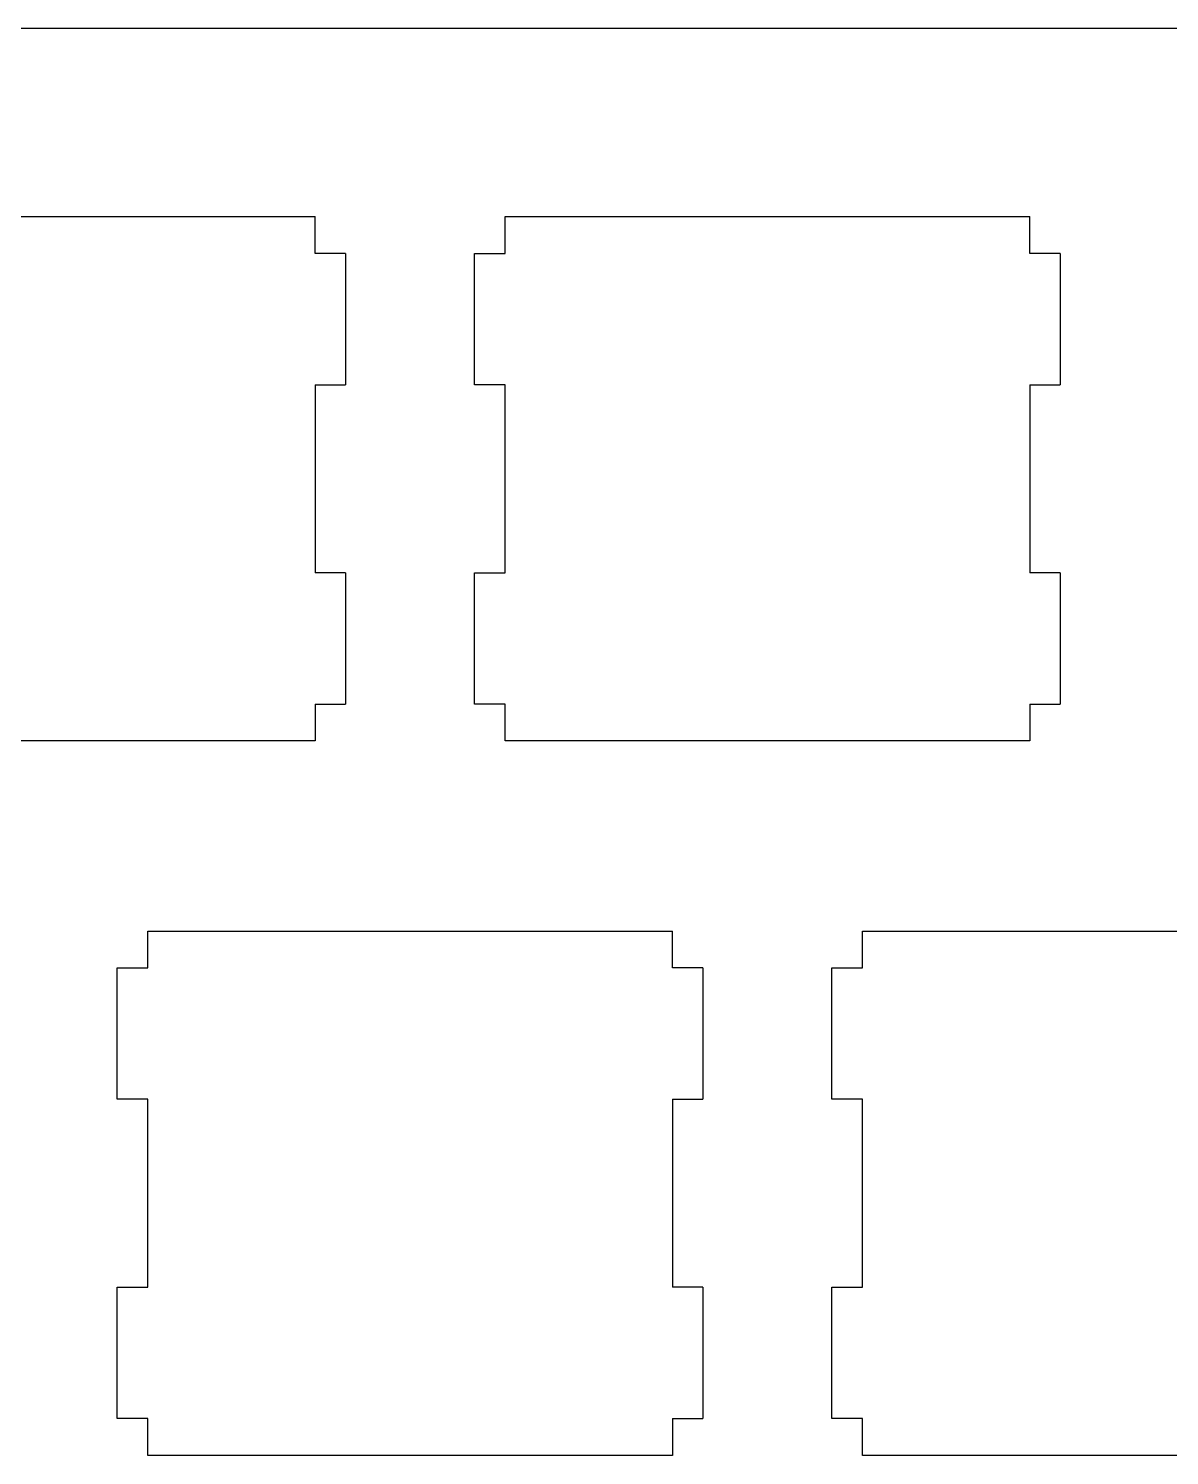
# Model space of a CAD drawing. Extents: x 14 to 304, y 9 to 109.
# Drawn here: x 44.46 to 74.79, y 71.37 to 109.31 of the extents above; entities that cross this region are included whole.
import ezdxf

# ---------------------------------------------------------------- set-up
doc = ezdxf.new("R2010")
doc.units = 0
doc.layers.add('LAYER_1', color=7, linetype='CONTINUOUS')

msp = doc.modelspace()

# ---------------------------------------------------------------- linework, layer by layer
at = {"layer": 'LAYER_1', "linetype": 'BYBLOCK'}
msp.add_line((300.07, 109.313), (39.626, 109.31), dxfattribs=at)
for points in [[(44.23, 104.313, 0), (45.099, 104.313, 0), (45.969, 104.313, 0), (46.826, 104.313, 0), (47.659, 104.313, 0), (48.456, 104.313, 0), (49.205, 104.313, 0), (49.893, 104.313, 0), (50.508, 104.313, 0), (51.039, 104.313, 0), (51.473, 104.313, 0), (51.797, 104.313, 0), (52.001, 104.313, 0), (52.072, 104.313, 0)], [(52.072, 103.334, 0), (52.072, 103.339, 0), (52.072, 103.353, 0), (52.072, 103.376, 0), (52.072, 103.406, 0), (52.072, 103.444, 0), (52.072, 103.487, 0), (52.072, 103.535, 0), (52.072, 103.588, 0), (52.072, 103.644, 0), (52.072, 103.702, 0), (52.072, 103.762, 0), (52.072, 103.823, 0), (52.072, 103.884, 0), (52.072, 103.944, 0), (52.072, 104.003, 0), (52.072, 104.059, 0), (52.072, 104.111, 0), (52.072, 104.16, 0), (52.072, 104.203, 0), (52.072, 104.24, 0), (52.072, 104.271, 0), (52.072, 104.293, 0), (52.072, 104.308, 0), (52.072, 104.313, 0)], [(57.127, 104.313, 0), (57.197, 104.313, 0), (57.401, 104.313, 0), (57.726, 104.313, 0), (58.16, 104.313, 0), (58.69, 104.313, 0), (59.306, 104.313, 0), (59.994, 104.313, 0), (60.742, 104.313, 0), (61.539, 104.313, 0), (62.372, 104.313, 0), (63.23, 104.313, 0), (64.099, 104.313, 0), (64.969, 104.313, 0), (65.826, 104.313, 0), (66.659, 104.313, 0), (67.456, 104.313, 0), (68.205, 104.313, 0), (68.893, 104.313, 0), (69.508, 104.313, 0), (70.039, 104.313, 0), (70.473, 104.313, 0), (70.797, 104.313, 0), (71.001, 104.313, 0), (71.072, 104.313, 0)], [(57.127, 103.334, 0), (57.127, 103.339, 0), (57.127, 103.353, 0), (57.127, 103.376, 0), (57.127, 103.406, 0), (57.127, 103.444, 0), (57.127, 103.487, 0), (57.127, 103.535, 0), (57.127, 103.588, 0), (57.127, 103.644, 0), (57.127, 103.702, 0), (57.127, 103.762, 0), (57.127, 103.823, 0), (57.127, 103.884, 0), (57.127, 103.944, 0), (57.127, 104.003, 0), (57.127, 104.059, 0), (57.127, 104.111, 0), (57.127, 104.16, 0), (57.127, 104.203, 0), (57.127, 104.24, 0), (57.127, 104.271, 0), (57.127, 104.293, 0), (57.127, 104.308, 0), (57.127, 104.313, 0)], [(71.072, 103.334, 0), (71.072, 103.339, 0), (71.072, 103.353, 0), (71.072, 103.376, 0), (71.072, 103.406, 0), (71.072, 103.444, 0), (71.072, 103.487, 0), (71.072, 103.535, 0), (71.072, 103.588, 0), (71.072, 103.644, 0), (71.072, 103.702, 0), (71.072, 103.762, 0), (71.072, 103.823, 0), (71.072, 103.884, 0), (71.072, 103.944, 0), (71.072, 104.003, 0), (71.072, 104.059, 0), (71.072, 104.111, 0), (71.072, 104.16, 0), (71.072, 104.203, 0), (71.072, 104.24, 0), (71.072, 104.271, 0), (71.072, 104.293, 0), (71.072, 104.308, 0), (71.072, 104.313, 0)], [(52.883, 103.334, 0), (52.879, 103.334, 0), (52.867, 103.334, 0), (52.848, 103.334, 0), (52.823, 103.334, 0), (52.792, 103.334, 0), (52.756, 103.334, 0), (52.716, 103.334, 0), (52.673, 103.334, 0), (52.626, 103.334, 0), (52.578, 103.334, 0), (52.528, 103.334, 0), (52.477, 103.334, 0), (52.427, 103.334, 0), (52.377, 103.334, 0), (52.328, 103.334, 0), (52.282, 103.334, 0), (52.239, 103.334, 0), (52.199, 103.334, 0), (52.163, 103.334, 0), (52.132, 103.334, 0), (52.107, 103.334, 0), (52.088, 103.334, 0), (52.076, 103.334, 0), (52.072, 103.334, 0)], [(52.883, 103.334, 0), (52.883, 103.316, 0), (52.883, 103.265, 0), (52.883, 103.184, 0), (52.883, 103.075, 0), (52.883, 102.942, 0), (52.883, 102.788, 0), (52.883, 102.616, 0), (52.883, 102.428, 0), (52.883, 102.228, 0), (52.883, 102.02, 0), (52.883, 101.805, 0), (52.883, 101.587, 0), (52.883, 101.369, 0), (52.883, 101.154, 0), (52.883, 100.946, 0), (52.883, 100.746, 0), (52.883, 100.558, 0), (52.883, 100.386, 0), (52.883, 100.232, 0), (52.883, 100.099, 0), (52.883, 99.99, 0), (52.883, 99.909, 0), (52.883, 99.858, 0), (52.883, 99.84, 0)], [(56.315, 99.84, 0), (56.315, 99.858, 0), (56.315, 99.909, 0), (56.315, 99.99, 0), (56.315, 100.099, 0), (56.315, 100.232, 0), (56.315, 100.386, 0), (56.315, 100.558, 0), (56.315, 100.746, 0), (56.315, 100.946, 0), (56.315, 101.154, 0), (56.315, 101.369, 0), (56.315, 101.587, 0), (56.315, 101.805, 0), (56.315, 102.02, 0), (56.315, 102.228, 0), (56.315, 102.428, 0), (56.315, 102.616, 0), (56.315, 102.788, 0), (56.315, 102.942, 0), (56.315, 103.075, 0), (56.315, 103.184, 0), (56.315, 103.265, 0), (56.315, 103.316, 0), (56.315, 103.334, 0)], [(56.315, 103.334, 0), (56.319, 103.334, 0), (56.331, 103.334, 0), (56.35, 103.334, 0), (56.375, 103.334, 0), (56.406, 103.334, 0), (56.442, 103.334, 0), (56.482, 103.334, 0), (56.526, 103.334, 0), (56.572, 103.334, 0), (56.62, 103.334, 0), (56.67, 103.334, 0), (56.721, 103.334, 0), (56.772, 103.334, 0), (56.821, 103.334, 0), (56.87, 103.334, 0), (56.916, 103.334, 0), (56.96, 103.334, 0), (57, 103.334, 0), (57.036, 103.334, 0), (57.067, 103.334, 0), (57.092, 103.334, 0), (57.111, 103.334, 0), (57.123, 103.334, 0), (57.127, 103.334, 0)], [(71.883, 103.334, 0), (71.879, 103.334, 0), (71.867, 103.334, 0), (71.848, 103.334, 0), (71.823, 103.334, 0), (71.792, 103.334, 0), (71.756, 103.334, 0), (71.716, 103.334, 0), (71.673, 103.334, 0), (71.626, 103.334, 0), (71.578, 103.334, 0), (71.528, 103.334, 0), (71.477, 103.334, 0), (71.427, 103.334, 0), (71.377, 103.334, 0), (71.328, 103.334, 0), (71.282, 103.334, 0), (71.239, 103.334, 0), (71.199, 103.334, 0), (71.163, 103.334, 0), (71.132, 103.334, 0), (71.107, 103.334, 0), (71.088, 103.334, 0), (71.076, 103.334, 0), (71.072, 103.334, 0)], [(71.883, 103.334, 0), (71.883, 103.316, 0), (71.883, 103.265, 0), (71.883, 103.184, 0), (71.883, 103.075, 0), (71.883, 102.942, 0), (71.883, 102.788, 0), (71.883, 102.616, 0), (71.883, 102.428, 0), (71.883, 102.228, 0), (71.883, 102.02, 0), (71.883, 101.805, 0), (71.883, 101.587, 0), (71.883, 101.369, 0), (71.883, 101.154, 0), (71.883, 100.946, 0), (71.883, 100.746, 0), (71.883, 100.558, 0), (71.883, 100.386, 0), (71.883, 100.232, 0), (71.883, 100.099, 0), (71.883, 99.99, 0), (71.883, 99.909, 0), (71.883, 99.858, 0), (71.883, 99.84, 0)], [(52.072, 99.84, 0), (52.072, 99.815, 0), (52.072, 99.742, 0), (52.072, 99.625, 0), (52.072, 99.47, 0), (52.072, 99.279, 0), (52.072, 99.059, 0), (52.072, 98.812, 0), (52.072, 98.544, 0), (52.072, 98.258, 0), (52.072, 97.959, 0), (52.072, 97.652, 0), (52.072, 97.34, 0), (52.072, 97.028, 0), (52.072, 96.721, 0), (52.072, 96.422, 0), (52.072, 96.136, 0), (52.072, 95.868, 0), (52.072, 95.621, 0), (52.072, 95.401, 0), (52.072, 95.21, 0), (52.072, 95.055, 0), (52.072, 94.938, 0), (52.072, 94.865, 0), (52.072, 94.84, 0)], [(52.072, 99.84, 0), (52.076, 99.84, 0), (52.088, 99.84, 0), (52.107, 99.84, 0), (52.132, 99.84, 0), (52.163, 99.84, 0), (52.199, 99.84, 0), (52.239, 99.84, 0), (52.282, 99.84, 0), (52.328, 99.84, 0), (52.377, 99.84, 0), (52.427, 99.84, 0), (52.477, 99.84, 0), (52.528, 99.84, 0), (52.578, 99.84, 0), (52.626, 99.84, 0), (52.673, 99.84, 0), (52.716, 99.84, 0), (52.756, 99.84, 0), (52.792, 99.84, 0), (52.823, 99.84, 0), (52.848, 99.84, 0), (52.867, 99.84, 0), (52.879, 99.84, 0), (52.883, 99.84, 0)], [(57.127, 99.84, 0), (57.123, 99.84, 0), (57.111, 99.84, 0), (57.092, 99.84, 0), (57.067, 99.84, 0), (57.036, 99.84, 0), (57, 99.84, 0), (56.96, 99.84, 0), (56.916, 99.84, 0), (56.87, 99.84, 0), (56.821, 99.84, 0), (56.772, 99.84, 0), (56.721, 99.84, 0), (56.67, 99.84, 0), (56.62, 99.84, 0), (56.572, 99.84, 0), (56.526, 99.84, 0), (56.482, 99.84, 0), (56.442, 99.84, 0), (56.406, 99.84, 0), (56.375, 99.84, 0), (56.35, 99.84, 0), (56.331, 99.84, 0), (56.319, 99.84, 0), (56.315, 99.84, 0)], [(57.127, 94.84, 0), (57.127, 94.865, 0), (57.127, 94.938, 0), (57.127, 95.055, 0), (57.127, 95.21, 0), (57.127, 95.401, 0), (57.127, 95.621, 0), (57.127, 95.868, 0), (57.127, 96.136, 0), (57.127, 96.422, 0), (57.127, 96.721, 0), (57.127, 97.028, 0), (57.127, 97.34, 0), (57.127, 97.652, 0), (57.127, 97.959, 0), (57.127, 98.258, 0), (57.127, 98.544, 0), (57.127, 98.812, 0), (57.127, 99.059, 0), (57.127, 99.279, 0), (57.127, 99.47, 0), (57.127, 99.625, 0), (57.127, 99.742, 0), (57.127, 99.815, 0), (57.127, 99.84, 0)], [(71.072, 99.84, 0), (71.072, 99.815, 0), (71.072, 99.742, 0), (71.072, 99.625, 0), (71.072, 99.47, 0), (71.072, 99.279, 0), (71.072, 99.059, 0), (71.072, 98.812, 0), (71.072, 98.544, 0), (71.072, 98.258, 0), (71.072, 97.959, 0), (71.072, 97.652, 0), (71.072, 97.34, 0), (71.072, 97.028, 0), (71.072, 96.721, 0), (71.072, 96.422, 0), (71.072, 96.136, 0), (71.072, 95.868, 0), (71.072, 95.621, 0), (71.072, 95.401, 0), (71.072, 95.21, 0), (71.072, 95.055, 0), (71.072, 94.938, 0), (71.072, 94.865, 0), (71.072, 94.84, 0)], [(71.072, 99.84, 0), (71.076, 99.84, 0), (71.088, 99.84, 0), (71.107, 99.84, 0), (71.132, 99.84, 0), (71.163, 99.84, 0), (71.199, 99.84, 0), (71.239, 99.84, 0), (71.282, 99.84, 0), (71.328, 99.84, 0), (71.377, 99.84, 0), (71.427, 99.84, 0), (71.477, 99.84, 0), (71.528, 99.84, 0), (71.578, 99.84, 0), (71.626, 99.84, 0), (71.673, 99.84, 0), (71.716, 99.84, 0), (71.756, 99.84, 0), (71.792, 99.84, 0), (71.823, 99.84, 0), (71.848, 99.84, 0), (71.867, 99.84, 0), (71.879, 99.84, 0), (71.883, 99.84, 0)], [(52.883, 94.84, 0), (52.879, 94.84, 0), (52.867, 94.84, 0), (52.848, 94.84, 0), (52.823, 94.84, 0), (52.792, 94.84, 0), (52.756, 94.84, 0), (52.716, 94.84, 0), (52.673, 94.84, 0), (52.626, 94.84, 0), (52.578, 94.84, 0), (52.528, 94.84, 0), (52.477, 94.84, 0), (52.427, 94.84, 0), (52.377, 94.84, 0), (52.328, 94.84, 0), (52.282, 94.84, 0), (52.239, 94.84, 0), (52.199, 94.84, 0), (52.163, 94.84, 0), (52.132, 94.84, 0), (52.107, 94.84, 0), (52.088, 94.84, 0), (52.076, 94.84, 0), (52.072, 94.84, 0)], [(52.883, 94.84, 0), (52.883, 94.822, 0), (52.883, 94.771, 0), (52.883, 94.69, 0), (52.883, 94.581, 0), (52.883, 94.448, 0), (52.883, 94.294, 0), (52.883, 94.122, 0), (52.883, 93.934, 0), (52.883, 93.735, 0), (52.883, 93.526, 0), (52.883, 93.311, 0), (52.883, 93.093, 0), (52.883, 92.875, 0), (52.883, 92.66, 0), (52.883, 92.452, 0), (52.883, 92.252, 0), (52.883, 92.064, 0), (52.883, 91.892, 0), (52.883, 91.738, 0), (52.883, 91.605, 0), (52.883, 91.496, 0), (52.883, 91.415, 0), (52.883, 91.364, 0), (52.883, 91.346, 0)], [(56.315, 91.346, 0), (56.315, 91.364, 0), (56.315, 91.415, 0), (56.315, 91.496, 0), (56.315, 91.605, 0), (56.315, 91.738, 0), (56.315, 91.892, 0), (56.315, 92.064, 0), (56.315, 92.252, 0), (56.315, 92.452, 0), (56.315, 92.66, 0), (56.315, 92.875, 0), (56.315, 93.093, 0), (56.315, 93.311, 0), (56.315, 93.526, 0), (56.315, 93.735, 0), (56.315, 93.934, 0), (56.315, 94.122, 0), (56.315, 94.294, 0), (56.315, 94.448, 0), (56.315, 94.581, 0), (56.315, 94.69, 0), (56.315, 94.771, 0), (56.315, 94.822, 0), (56.315, 94.84, 0)], [(56.315, 94.84, 0), (56.319, 94.84, 0), (56.331, 94.84, 0), (56.35, 94.84, 0), (56.375, 94.84, 0), (56.406, 94.84, 0), (56.442, 94.84, 0), (56.482, 94.84, 0), (56.526, 94.84, 0), (56.572, 94.84, 0), (56.62, 94.84, 0), (56.67, 94.84, 0), (56.721, 94.84, 0), (56.772, 94.84, 0), (56.821, 94.84, 0), (56.87, 94.84, 0), (56.916, 94.84, 0), (56.96, 94.84, 0), (57, 94.84, 0), (57.036, 94.84, 0), (57.067, 94.84, 0), (57.092, 94.84, 0), (57.111, 94.84, 0), (57.123, 94.84, 0), (57.127, 94.84, 0)], [(71.883, 94.84, 0), (71.879, 94.84, 0), (71.867, 94.84, 0), (71.848, 94.84, 0), (71.823, 94.84, 0), (71.792, 94.84, 0), (71.756, 94.84, 0), (71.716, 94.84, 0), (71.673, 94.84, 0), (71.626, 94.84, 0), (71.578, 94.84, 0), (71.528, 94.84, 0), (71.477, 94.84, 0), (71.427, 94.84, 0), (71.377, 94.84, 0), (71.328, 94.84, 0), (71.282, 94.84, 0), (71.239, 94.84, 0), (71.199, 94.84, 0), (71.163, 94.84, 0), (71.132, 94.84, 0), (71.107, 94.84, 0), (71.088, 94.84, 0), (71.076, 94.84, 0), (71.072, 94.84, 0)], [(71.883, 94.84, 0), (71.883, 94.822, 0), (71.883, 94.771, 0), (71.883, 94.69, 0), (71.883, 94.581, 0), (71.883, 94.448, 0), (71.883, 94.294, 0), (71.883, 94.122, 0), (71.883, 93.934, 0), (71.883, 93.735, 0), (71.883, 93.526, 0), (71.883, 93.311, 0), (71.883, 93.093, 0), (71.883, 92.875, 0), (71.883, 92.66, 0), (71.883, 92.452, 0), (71.883, 92.252, 0), (71.883, 92.064, 0), (71.883, 91.892, 0), (71.883, 91.738, 0), (71.883, 91.605, 0), (71.883, 91.496, 0), (71.883, 91.415, 0), (71.883, 91.364, 0), (71.883, 91.346, 0)], [(52.072, 91.346, 0), (52.076, 91.346, 0), (52.088, 91.346, 0), (52.107, 91.346, 0), (52.132, 91.346, 0), (52.163, 91.346, 0), (52.199, 91.346, 0), (52.239, 91.346, 0), (52.282, 91.346, 0), (52.328, 91.346, 0), (52.377, 91.346, 0), (52.427, 91.346, 0), (52.477, 91.346, 0), (52.528, 91.346, 0), (52.578, 91.346, 0), (52.626, 91.346, 0), (52.673, 91.346, 0), (52.716, 91.346, 0), (52.756, 91.346, 0), (52.792, 91.346, 0), (52.823, 91.346, 0), (52.848, 91.346, 0), (52.867, 91.346, 0), (52.879, 91.346, 0), (52.883, 91.346, 0)], [(52.072, 91.346, 0), (52.072, 91.341, 0), (52.072, 91.327, 0), (52.072, 91.304, 0), (52.072, 91.274, 0), (52.072, 91.236, 0), (52.072, 91.193, 0), (52.072, 91.145, 0), (52.072, 91.092, 0), (52.072, 91.036, 0), (52.072, 90.978, 0), (52.072, 90.918, 0), (52.072, 90.857, 0), (52.072, 90.796, 0), (52.072, 90.736, 0), (52.072, 90.677, 0), (52.072, 90.621, 0), (52.072, 90.569, 0), (52.072, 90.52, 0), (52.072, 90.477, 0), (52.072, 90.44, 0), (52.072, 90.409, 0), (52.072, 90.387, 0), (52.072, 90.372, 0), (52.072, 90.367, 0)], [(57.127, 91.346, 0), (57.123, 91.346, 0), (57.111, 91.346, 0), (57.092, 91.346, 0), (57.067, 91.346, 0), (57.036, 91.346, 0), (57, 91.346, 0), (56.96, 91.346, 0), (56.916, 91.346, 0), (56.87, 91.346, 0), (56.821, 91.346, 0), (56.772, 91.346, 0), (56.721, 91.346, 0), (56.67, 91.346, 0), (56.62, 91.346, 0), (56.572, 91.346, 0), (56.526, 91.346, 0), (56.482, 91.346, 0), (56.442, 91.346, 0), (56.406, 91.346, 0), (56.375, 91.346, 0), (56.35, 91.346, 0), (56.331, 91.346, 0), (56.319, 91.346, 0), (56.315, 91.346, 0)], [(57.127, 90.367, 0), (57.127, 90.372, 0), (57.127, 90.387, 0), (57.127, 90.409, 0), (57.127, 90.44, 0), (57.127, 90.477, 0), (57.127, 90.52, 0), (57.127, 90.569, 0), (57.127, 90.621, 0), (57.127, 90.677, 0), (57.127, 90.736, 0), (57.127, 90.796, 0), (57.127, 90.857, 0), (57.127, 90.918, 0), (57.127, 90.978, 0), (57.127, 91.036, 0), (57.127, 91.092, 0), (57.127, 91.145, 0), (57.127, 91.193, 0), (57.127, 91.236, 0), (57.127, 91.274, 0), (57.127, 91.304, 0), (57.127, 91.327, 0), (57.127, 91.341, 0), (57.127, 91.346, 0)], [(71.072, 91.346, 0), (71.076, 91.346, 0), (71.088, 91.346, 0), (71.107, 91.346, 0), (71.132, 91.346, 0), (71.163, 91.346, 0), (71.199, 91.346, 0), (71.239, 91.346, 0), (71.282, 91.346, 0), (71.328, 91.346, 0), (71.377, 91.346, 0), (71.427, 91.346, 0), (71.477, 91.346, 0), (71.528, 91.346, 0), (71.578, 91.346, 0), (71.626, 91.346, 0), (71.673, 91.346, 0), (71.716, 91.346, 0), (71.756, 91.346, 0), (71.792, 91.346, 0), (71.823, 91.346, 0), (71.848, 91.346, 0), (71.867, 91.346, 0), (71.879, 91.346, 0), (71.883, 91.346, 0)], [(71.072, 91.346, 0), (71.072, 91.341, 0), (71.072, 91.327, 0), (71.072, 91.304, 0), (71.072, 91.274, 0), (71.072, 91.236, 0), (71.072, 91.193, 0), (71.072, 91.145, 0), (71.072, 91.092, 0), (71.072, 91.036, 0), (71.072, 90.978, 0), (71.072, 90.918, 0), (71.072, 90.857, 0), (71.072, 90.796, 0), (71.072, 90.736, 0), (71.072, 90.677, 0), (71.072, 90.621, 0), (71.072, 90.569, 0), (71.072, 90.52, 0), (71.072, 90.477, 0), (71.072, 90.44, 0), (71.072, 90.409, 0), (71.072, 90.387, 0), (71.072, 90.372, 0), (71.072, 90.367, 0)], [(52.072, 90.367, 0), (52.001, 90.367, 0), (51.797, 90.367, 0), (51.473, 90.367, 0), (51.039, 90.367, 0), (50.508, 90.367, 0), (49.893, 90.367, 0), (49.205, 90.367, 0), (48.456, 90.367, 0), (47.659, 90.367, 0), (46.826, 90.367, 0), (45.969, 90.367, 0), (45.099, 90.367, 0), (44.23, 90.367, 0)], [(71.072, 90.367, 0), (71.001, 90.367, 0), (70.797, 90.367, 0), (70.473, 90.367, 0), (70.039, 90.367, 0), (69.508, 90.367, 0), (68.893, 90.367, 0), (68.205, 90.367, 0), (67.456, 90.367, 0), (66.659, 90.367, 0), (65.826, 90.367, 0), (64.969, 90.367, 0), (64.099, 90.367, 0), (63.23, 90.367, 0), (62.372, 90.367, 0), (61.539, 90.367, 0), (60.742, 90.367, 0), (59.994, 90.367, 0), (59.306, 90.367, 0), (58.69, 90.367, 0), (58.16, 90.367, 0), (57.726, 90.367, 0), (57.401, 90.367, 0), (57.197, 90.367, 0), (57.127, 90.367, 0)], [(47.627, 85.313, 0), (47.697, 85.313, 0), (47.901, 85.313, 0), (48.226, 85.313, 0), (48.66, 85.313, 0), (49.19, 85.313, 0), (49.806, 85.313, 0), (50.494, 85.313, 0), (51.242, 85.313, 0), (52.039, 85.313, 0), (52.872, 85.313, 0), (53.73, 85.313, 0), (54.599, 85.313, 0), (55.469, 85.313, 0), (56.326, 85.313, 0), (57.159, 85.313, 0), (57.956, 85.313, 0), (58.705, 85.313, 0), (59.393, 85.313, 0), (60.008, 85.313, 0), (60.539, 85.313, 0), (60.973, 85.313, 0), (61.297, 85.313, 0), (61.501, 85.313, 0), (61.572, 85.313, 0)], [(47.627, 84.334, 0), (47.627, 84.339, 0), (47.627, 84.353, 0), (47.627, 84.376, 0), (47.627, 84.406, 0), (47.627, 84.444, 0), (47.627, 84.487, 0), (47.627, 84.535, 0), (47.627, 84.588, 0), (47.627, 84.644, 0), (47.627, 84.702, 0), (47.627, 84.762, 0), (47.627, 84.823, 0), (47.627, 84.884, 0), (47.627, 84.944, 0), (47.627, 85.003, 0), (47.627, 85.059, 0), (47.627, 85.111, 0), (47.627, 85.16, 0), (47.627, 85.203, 0), (47.627, 85.24, 0), (47.627, 85.271, 0), (47.627, 85.293, 0), (47.627, 85.308, 0), (47.627, 85.313, 0)], [(61.572, 84.334, 0), (61.572, 84.339, 0), (61.572, 84.353, 0), (61.572, 84.376, 0), (61.572, 84.406, 0), (61.572, 84.444, 0), (61.572, 84.487, 0), (61.572, 84.535, 0), (61.572, 84.588, 0), (61.572, 84.644, 0), (61.572, 84.702, 0), (61.572, 84.762, 0), (61.572, 84.823, 0), (61.572, 84.884, 0), (61.572, 84.944, 0), (61.572, 85.003, 0), (61.572, 85.059, 0), (61.572, 85.111, 0), (61.572, 85.16, 0), (61.572, 85.203, 0), (61.572, 85.24, 0), (61.572, 85.271, 0), (61.572, 85.293, 0), (61.572, 85.308, 0), (61.572, 85.313, 0)], [(66.627, 85.313, 0), (66.697, 85.313, 0), (66.901, 85.313, 0), (67.226, 85.313, 0), (67.66, 85.313, 0), (68.19, 85.313, 0), (68.806, 85.313, 0), (69.494, 85.313, 0), (70.242, 85.313, 0), (71.039, 85.313, 0), (71.872, 85.313, 0), (72.73, 85.313, 0), (73.599, 85.313, 0), (74.469, 85.313, 0), (75.326, 85.313, 0)], [(66.627, 84.334, 0), (66.627, 84.339, 0), (66.627, 84.353, 0), (66.627, 84.376, 0), (66.627, 84.406, 0), (66.627, 84.444, 0), (66.627, 84.487, 0), (66.627, 84.535, 0), (66.627, 84.588, 0), (66.627, 84.644, 0), (66.627, 84.702, 0), (66.627, 84.762, 0), (66.627, 84.823, 0), (66.627, 84.884, 0), (66.627, 84.944, 0), (66.627, 85.003, 0), (66.627, 85.059, 0), (66.627, 85.111, 0), (66.627, 85.16, 0), (66.627, 85.203, 0), (66.627, 85.24, 0), (66.627, 85.271, 0), (66.627, 85.293, 0), (66.627, 85.308, 0), (66.627, 85.313, 0)], [(46.815, 80.84, 0), (46.815, 80.858, 0), (46.815, 80.909, 0), (46.815, 80.99, 0), (46.815, 81.099, 0), (46.815, 81.232, 0), (46.815, 81.386, 0), (46.815, 81.558, 0), (46.815, 81.746, 0), (46.815, 81.946, 0), (46.815, 82.154, 0), (46.815, 82.369, 0), (46.815, 82.587, 0), (46.815, 82.805, 0), (46.815, 83.02, 0), (46.815, 83.228, 0), (46.815, 83.428, 0), (46.815, 83.616, 0), (46.815, 83.788, 0), (46.815, 83.942, 0), (46.815, 84.075, 0), (46.815, 84.184, 0), (46.815, 84.265, 0), (46.815, 84.316, 0), (46.815, 84.334, 0)], [(46.815, 84.334, 0), (46.819, 84.334, 0), (46.831, 84.334, 0), (46.85, 84.334, 0), (46.875, 84.334, 0), (46.906, 84.334, 0), (46.942, 84.334, 0), (46.982, 84.334, 0), (47.026, 84.334, 0), (47.072, 84.334, 0), (47.12, 84.334, 0), (47.17, 84.334, 0), (47.221, 84.334, 0), (47.272, 84.334, 0), (47.321, 84.334, 0), (47.37, 84.334, 0), (47.416, 84.334, 0), (47.46, 84.334, 0), (47.5, 84.334, 0), (47.536, 84.334, 0), (47.567, 84.334, 0), (47.592, 84.334, 0), (47.611, 84.334, 0), (47.623, 84.334, 0), (47.627, 84.334, 0)], [(62.383, 84.334, 0), (62.379, 84.334, 0), (62.367, 84.334, 0), (62.348, 84.334, 0), (62.323, 84.334, 0), (62.292, 84.334, 0), (62.256, 84.334, 0), (62.216, 84.334, 0), (62.173, 84.334, 0), (62.126, 84.334, 0), (62.078, 84.334, 0), (62.028, 84.334, 0), (61.977, 84.334, 0), (61.927, 84.334, 0), (61.877, 84.334, 0), (61.828, 84.334, 0), (61.782, 84.334, 0), (61.739, 84.334, 0), (61.699, 84.334, 0), (61.663, 84.334, 0), (61.632, 84.334, 0), (61.607, 84.334, 0), (61.588, 84.334, 0), (61.576, 84.334, 0), (61.572, 84.334, 0)], [(62.383, 84.334, 0), (62.383, 84.316, 0), (62.383, 84.265, 0), (62.383, 84.184, 0), (62.383, 84.075, 0), (62.383, 83.942, 0), (62.383, 83.788, 0), (62.383, 83.616, 0), (62.383, 83.428, 0), (62.383, 83.228, 0), (62.383, 83.02, 0), (62.383, 82.805, 0), (62.383, 82.587, 0), (62.383, 82.369, 0), (62.383, 82.154, 0), (62.383, 81.946, 0), (62.383, 81.746, 0), (62.383, 81.558, 0), (62.383, 81.386, 0), (62.383, 81.232, 0), (62.383, 81.099, 0), (62.383, 80.99, 0), (62.383, 80.909, 0), (62.383, 80.858, 0), (62.383, 80.84, 0)], [(65.815, 80.84, 0), (65.815, 80.858, 0), (65.815, 80.909, 0), (65.815, 80.99, 0), (65.815, 81.099, 0), (65.815, 81.232, 0), (65.815, 81.386, 0), (65.815, 81.558, 0), (65.815, 81.746, 0), (65.815, 81.946, 0), (65.815, 82.154, 0), (65.815, 82.369, 0), (65.815, 82.587, 0), (65.815, 82.805, 0), (65.815, 83.02, 0), (65.815, 83.228, 0), (65.815, 83.428, 0), (65.815, 83.616, 0), (65.815, 83.788, 0), (65.815, 83.942, 0), (65.815, 84.075, 0), (65.815, 84.184, 0), (65.815, 84.265, 0), (65.815, 84.316, 0), (65.815, 84.334, 0)], [(65.815, 84.334, 0), (65.819, 84.334, 0), (65.831, 84.334, 0), (65.85, 84.334, 0), (65.875, 84.334, 0), (65.906, 84.334, 0), (65.942, 84.334, 0), (65.982, 84.334, 0), (66.026, 84.334, 0), (66.072, 84.334, 0), (66.12, 84.334, 0), (66.17, 84.334, 0), (66.221, 84.334, 0), (66.272, 84.334, 0), (66.321, 84.334, 0), (66.37, 84.334, 0), (66.416, 84.334, 0), (66.46, 84.334, 0), (66.5, 84.334, 0), (66.536, 84.334, 0), (66.567, 84.334, 0), (66.592, 84.334, 0), (66.611, 84.334, 0), (66.623, 84.334, 0), (66.627, 84.334, 0)], [(47.627, 80.84, 0), (47.623, 80.84, 0), (47.611, 80.84, 0), (47.592, 80.84, 0), (47.567, 80.84, 0), (47.536, 80.84, 0), (47.5, 80.84, 0), (47.46, 80.84, 0), (47.416, 80.84, 0), (47.37, 80.84, 0), (47.321, 80.84, 0), (47.272, 80.84, 0), (47.221, 80.84, 0), (47.17, 80.84, 0), (47.12, 80.84, 0), (47.072, 80.84, 0), (47.026, 80.84, 0), (46.982, 80.84, 0), (46.942, 80.84, 0), (46.906, 80.84, 0), (46.875, 80.84, 0), (46.85, 80.84, 0), (46.831, 80.84, 0), (46.819, 80.84, 0), (46.815, 80.84, 0)], [(47.627, 75.84, 0), (47.627, 75.865, 0), (47.627, 75.938, 0), (47.627, 76.055, 0), (47.627, 76.21, 0), (47.627, 76.401, 0), (47.627, 76.621, 0), (47.627, 76.868, 0), (47.627, 77.136, 0), (47.627, 77.422, 0), (47.627, 77.721, 0), (47.627, 78.028, 0), (47.627, 78.34, 0), (47.627, 78.652, 0), (47.627, 78.959, 0), (47.627, 79.258, 0), (47.627, 79.544, 0), (47.627, 79.812, 0), (47.627, 80.059, 0), (47.627, 80.279, 0), (47.627, 80.47, 0), (47.627, 80.625, 0), (47.627, 80.742, 0), (47.627, 80.815, 0), (47.627, 80.84, 0)], [(61.572, 80.84, 0), (61.572, 80.815, 0), (61.572, 80.742, 0), (61.572, 80.625, 0), (61.572, 80.47, 0), (61.572, 80.279, 0), (61.572, 80.059, 0), (61.572, 79.812, 0), (61.572, 79.544, 0), (61.572, 79.258, 0), (61.572, 78.959, 0), (61.572, 78.652, 0), (61.572, 78.34, 0), (61.572, 78.028, 0), (61.572, 77.721, 0), (61.572, 77.422, 0), (61.572, 77.136, 0), (61.572, 76.868, 0), (61.572, 76.621, 0), (61.572, 76.401, 0), (61.572, 76.21, 0), (61.572, 76.055, 0), (61.572, 75.938, 0), (61.572, 75.865, 0), (61.572, 75.84, 0)], [(61.572, 80.84, 0), (61.576, 80.84, 0), (61.588, 80.84, 0), (61.607, 80.84, 0), (61.632, 80.84, 0), (61.663, 80.84, 0), (61.699, 80.84, 0), (61.739, 80.84, 0), (61.782, 80.84, 0), (61.828, 80.84, 0), (61.877, 80.84, 0), (61.927, 80.84, 0), (61.977, 80.84, 0), (62.028, 80.84, 0), (62.078, 80.84, 0), (62.126, 80.84, 0), (62.173, 80.84, 0), (62.216, 80.84, 0), (62.256, 80.84, 0), (62.292, 80.84, 0), (62.323, 80.84, 0), (62.348, 80.84, 0), (62.367, 80.84, 0), (62.379, 80.84, 0), (62.383, 80.84, 0)], [(66.627, 80.84, 0), (66.623, 80.84, 0), (66.611, 80.84, 0), (66.592, 80.84, 0), (66.567, 80.84, 0), (66.536, 80.84, 0), (66.5, 80.84, 0), (66.46, 80.84, 0), (66.416, 80.84, 0), (66.37, 80.84, 0), (66.321, 80.84, 0), (66.272, 80.84, 0), (66.221, 80.84, 0), (66.17, 80.84, 0), (66.12, 80.84, 0), (66.072, 80.84, 0), (66.026, 80.84, 0), (65.982, 80.84, 0), (65.942, 80.84, 0), (65.906, 80.84, 0), (65.875, 80.84, 0), (65.85, 80.84, 0), (65.831, 80.84, 0), (65.819, 80.84, 0), (65.815, 80.84, 0)], [(66.627, 75.84, 0), (66.627, 75.865, 0), (66.627, 75.938, 0), (66.627, 76.055, 0), (66.627, 76.21, 0), (66.627, 76.401, 0), (66.627, 76.621, 0), (66.627, 76.868, 0), (66.627, 77.136, 0), (66.627, 77.422, 0), (66.627, 77.721, 0), (66.627, 78.028, 0), (66.627, 78.34, 0), (66.627, 78.652, 0), (66.627, 78.959, 0), (66.627, 79.258, 0), (66.627, 79.544, 0), (66.627, 79.812, 0), (66.627, 80.059, 0), (66.627, 80.279, 0), (66.627, 80.47, 0), (66.627, 80.625, 0), (66.627, 80.742, 0), (66.627, 80.815, 0), (66.627, 80.84, 0)], [(46.815, 72.346, 0), (46.815, 72.364, 0), (46.815, 72.415, 0), (46.815, 72.496, 0), (46.815, 72.605, 0), (46.815, 72.738, 0), (46.815, 72.892, 0), (46.815, 73.064, 0), (46.815, 73.252, 0), (46.815, 73.452, 0), (46.815, 73.66, 0), (46.815, 73.875, 0), (46.815, 74.093, 0), (46.815, 74.311, 0), (46.815, 74.526, 0), (46.815, 74.735, 0), (46.815, 74.934, 0), (46.815, 75.122, 0), (46.815, 75.294, 0), (46.815, 75.448, 0), (46.815, 75.581, 0), (46.815, 75.69, 0), (46.815, 75.771, 0), (46.815, 75.822, 0), (46.815, 75.84, 0)], [(46.815, 75.84, 0), (46.819, 75.84, 0), (46.831, 75.84, 0), (46.85, 75.84, 0), (46.875, 75.84, 0), (46.906, 75.84, 0), (46.942, 75.84, 0), (46.982, 75.84, 0), (47.026, 75.84, 0), (47.072, 75.84, 0), (47.12, 75.84, 0), (47.17, 75.84, 0), (47.221, 75.84, 0), (47.272, 75.84, 0), (47.321, 75.84, 0), (47.37, 75.84, 0), (47.416, 75.84, 0), (47.46, 75.84, 0), (47.5, 75.84, 0), (47.536, 75.84, 0), (47.567, 75.84, 0), (47.592, 75.84, 0), (47.611, 75.84, 0), (47.623, 75.84, 0), (47.627, 75.84, 0)], [(62.383, 75.84, 0), (62.379, 75.84, 0), (62.367, 75.84, 0), (62.348, 75.84, 0), (62.323, 75.84, 0), (62.292, 75.84, 0), (62.256, 75.84, 0), (62.216, 75.84, 0), (62.173, 75.84, 0), (62.126, 75.84, 0), (62.078, 75.84, 0), (62.028, 75.84, 0), (61.977, 75.84, 0), (61.927, 75.84, 0), (61.877, 75.84, 0), (61.828, 75.84, 0), (61.782, 75.84, 0), (61.739, 75.84, 0), (61.699, 75.84, 0), (61.663, 75.84, 0), (61.632, 75.84, 0), (61.607, 75.84, 0), (61.588, 75.84, 0), (61.576, 75.84, 0), (61.572, 75.84, 0)], [(62.383, 75.84, 0), (62.383, 75.822, 0), (62.383, 75.771, 0), (62.383, 75.69, 0), (62.383, 75.581, 0), (62.383, 75.448, 0), (62.383, 75.294, 0), (62.383, 75.122, 0), (62.383, 74.934, 0), (62.383, 74.735, 0), (62.383, 74.526, 0), (62.383, 74.311, 0), (62.383, 74.093, 0), (62.383, 73.875, 0), (62.383, 73.66, 0), (62.383, 73.452, 0), (62.383, 73.252, 0), (62.383, 73.064, 0), (62.383, 72.892, 0), (62.383, 72.738, 0), (62.383, 72.605, 0), (62.383, 72.496, 0), (62.383, 72.415, 0), (62.383, 72.364, 0), (62.383, 72.346, 0)], [(65.815, 72.346, 0), (65.815, 72.364, 0), (65.815, 72.415, 0), (65.815, 72.496, 0), (65.815, 72.605, 0), (65.815, 72.738, 0), (65.815, 72.892, 0), (65.815, 73.064, 0), (65.815, 73.252, 0), (65.815, 73.452, 0), (65.815, 73.66, 0), (65.815, 73.875, 0), (65.815, 74.093, 0), (65.815, 74.311, 0), (65.815, 74.526, 0), (65.815, 74.735, 0), (65.815, 74.934, 0), (65.815, 75.122, 0), (65.815, 75.294, 0), (65.815, 75.448, 0), (65.815, 75.581, 0), (65.815, 75.69, 0), (65.815, 75.771, 0), (65.815, 75.822, 0), (65.815, 75.84, 0)], [(65.815, 75.84, 0), (65.819, 75.84, 0), (65.831, 75.84, 0), (65.85, 75.84, 0), (65.875, 75.84, 0), (65.906, 75.84, 0), (65.942, 75.84, 0), (65.982, 75.84, 0), (66.026, 75.84, 0), (66.072, 75.84, 0), (66.12, 75.84, 0), (66.17, 75.84, 0), (66.221, 75.84, 0), (66.272, 75.84, 0), (66.321, 75.84, 0), (66.37, 75.84, 0), (66.416, 75.84, 0), (66.46, 75.84, 0), (66.5, 75.84, 0), (66.536, 75.84, 0), (66.567, 75.84, 0), (66.592, 75.84, 0), (66.611, 75.84, 0), (66.623, 75.84, 0), (66.627, 75.84, 0)], [(47.627, 72.346, 0), (47.623, 72.346, 0), (47.611, 72.346, 0), (47.592, 72.346, 0), (47.567, 72.346, 0), (47.536, 72.346, 0), (47.5, 72.346, 0), (47.46, 72.346, 0), (47.416, 72.346, 0), (47.37, 72.346, 0), (47.321, 72.346, 0), (47.272, 72.346, 0), (47.221, 72.346, 0), (47.17, 72.346, 0), (47.12, 72.346, 0), (47.072, 72.346, 0), (47.026, 72.346, 0), (46.982, 72.346, 0), (46.942, 72.346, 0), (46.906, 72.346, 0), (46.875, 72.346, 0), (46.85, 72.346, 0), (46.831, 72.346, 0), (46.819, 72.346, 0), (46.815, 72.346, 0)], [(47.627, 71.367, 0), (47.627, 71.372, 0), (47.627, 71.387, 0), (47.627, 71.409, 0), (47.627, 71.44, 0), (47.627, 71.477, 0), (47.627, 71.52, 0), (47.627, 71.569, 0), (47.627, 71.621, 0), (47.627, 71.677, 0), (47.627, 71.736, 0), (47.627, 71.796, 0), (47.627, 71.857, 0), (47.627, 71.918, 0), (47.627, 71.978, 0), (47.627, 72.036, 0), (47.627, 72.092, 0), (47.627, 72.145, 0), (47.627, 72.193, 0), (47.627, 72.236, 0), (47.627, 72.274, 0), (47.627, 72.304, 0), (47.627, 72.327, 0), (47.627, 72.341, 0), (47.627, 72.346, 0)], [(61.572, 72.346, 0), (61.576, 72.346, 0), (61.588, 72.346, 0), (61.607, 72.346, 0), (61.632, 72.346, 0), (61.663, 72.346, 0), (61.699, 72.346, 0), (61.739, 72.346, 0), (61.782, 72.346, 0), (61.828, 72.346, 0), (61.877, 72.346, 0), (61.927, 72.346, 0), (61.977, 72.346, 0), (62.028, 72.346, 0), (62.078, 72.346, 0), (62.126, 72.346, 0), (62.173, 72.346, 0), (62.216, 72.346, 0), (62.256, 72.346, 0), (62.292, 72.346, 0), (62.323, 72.346, 0), (62.348, 72.346, 0), (62.367, 72.346, 0), (62.379, 72.346, 0), (62.383, 72.346, 0)], [(61.572, 72.346, 0), (61.572, 72.341, 0), (61.572, 72.327, 0), (61.572, 72.304, 0), (61.572, 72.274, 0), (61.572, 72.236, 0), (61.572, 72.193, 0), (61.572, 72.145, 0), (61.572, 72.092, 0), (61.572, 72.036, 0), (61.572, 71.978, 0), (61.572, 71.918, 0), (61.572, 71.857, 0), (61.572, 71.796, 0), (61.572, 71.736, 0), (61.572, 71.677, 0), (61.572, 71.621, 0), (61.572, 71.569, 0), (61.572, 71.52, 0), (61.572, 71.477, 0), (61.572, 71.44, 0), (61.572, 71.409, 0), (61.572, 71.387, 0), (61.572, 71.372, 0), (61.572, 71.367, 0)], [(66.627, 72.346, 0), (66.623, 72.346, 0), (66.611, 72.346, 0), (66.592, 72.346, 0), (66.567, 72.346, 0), (66.536, 72.346, 0), (66.5, 72.346, 0), (66.46, 72.346, 0), (66.416, 72.346, 0), (66.37, 72.346, 0), (66.321, 72.346, 0), (66.272, 72.346, 0), (66.221, 72.346, 0), (66.17, 72.346, 0), (66.12, 72.346, 0), (66.072, 72.346, 0), (66.026, 72.346, 0), (65.982, 72.346, 0), (65.942, 72.346, 0), (65.906, 72.346, 0), (65.875, 72.346, 0), (65.85, 72.346, 0), (65.831, 72.346, 0), (65.819, 72.346, 0), (65.815, 72.346, 0)], [(66.627, 71.367, 0), (66.627, 71.372, 0), (66.627, 71.387, 0), (66.627, 71.409, 0), (66.627, 71.44, 0), (66.627, 71.477, 0), (66.627, 71.52, 0), (66.627, 71.569, 0), (66.627, 71.621, 0), (66.627, 71.677, 0), (66.627, 71.736, 0), (66.627, 71.796, 0), (66.627, 71.857, 0), (66.627, 71.918, 0), (66.627, 71.978, 0), (66.627, 72.036, 0), (66.627, 72.092, 0), (66.627, 72.145, 0), (66.627, 72.193, 0), (66.627, 72.236, 0), (66.627, 72.274, 0), (66.627, 72.304, 0), (66.627, 72.327, 0), (66.627, 72.341, 0), (66.627, 72.346, 0)], [(61.572, 71.367, 0), (61.501, 71.367, 0), (61.297, 71.367, 0), (60.973, 71.367, 0), (60.539, 71.367, 0), (60.008, 71.367, 0), (59.393, 71.367, 0), (58.705, 71.367, 0), (57.956, 71.367, 0), (57.159, 71.367, 0), (56.326, 71.367, 0), (55.469, 71.367, 0), (54.599, 71.367, 0), (53.73, 71.367, 0), (52.872, 71.367, 0), (52.039, 71.367, 0), (51.242, 71.367, 0), (50.494, 71.367, 0), (49.806, 71.367, 0), (49.19, 71.367, 0), (48.66, 71.367, 0), (48.226, 71.367, 0), (47.901, 71.367, 0), (47.697, 71.367, 0), (47.627, 71.367, 0)], [(75.326, 71.367, 0), (74.469, 71.367, 0), (73.599, 71.367, 0), (72.73, 71.367, 0), (71.872, 71.367, 0), (71.039, 71.367, 0), (70.242, 71.367, 0), (69.494, 71.367, 0), (68.806, 71.367, 0), (68.19, 71.367, 0), (67.66, 71.367, 0), (67.226, 71.367, 0), (66.901, 71.367, 0), (66.697, 71.367, 0), (66.627, 71.367, 0)]]:
    msp.add_polyline3d(points, dxfattribs=at)

doc.saveas('drawing.dxf')
